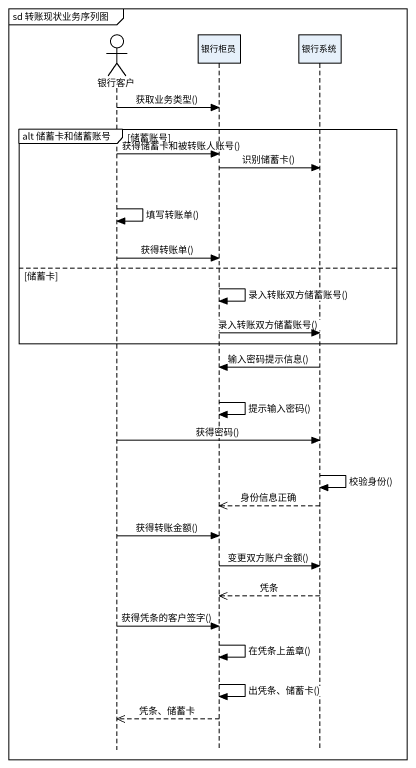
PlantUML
@startuml
mainframe sd 转账现状业务序列图
hide footbox
actor 银行客户
participant 银行柜员
participant 银行系统

银行客户 -> 银行柜员 : 获取业务类型()
group alt 储蓄卡和储蓄账号 [储蓄账号]
  银行客户 -> 银行柜员 : 获得储蓄卡和被转账人账号()
  银行柜员 -> 银行系统 : 识别储蓄卡()
  银行客户 -> 银行客户 : 填写转账单()
  银行客户 -> 银行柜员 : 获得转账单()
else 储蓄卡
  银行柜员 -> 银行柜员 : 录入转账双方储蓄账号()
  银行柜员 -> 银行系统 : 录入转账双方储蓄账号()
end
银行系统 -> 银行柜员 : 输入密码提示信息()
银行柜员 -> 银行柜员 : 提示输入密码()
银行客户 -> 银行系统 : 获得密码()
银行系统 -> 银行系统 : 校验身份()
银行系统 -->> 银行柜员 : 身份信息正确
银行客户 -> 银行柜员 : 获得转账金额()
银行柜员 -> 银行系统 : 变更双方账户金额()
银行系统 -->> 银行柜员 : 凭条
银行客户 -> 银行柜员 : 获得凭条的客户签字()
银行柜员 -> 银行柜员 : 在凭条上盖章()
银行柜员 -> 银行柜员 : 出凭条、储蓄卡()
银行柜员 -->> 银行客户 : 凭条、储蓄卡
@enduml
